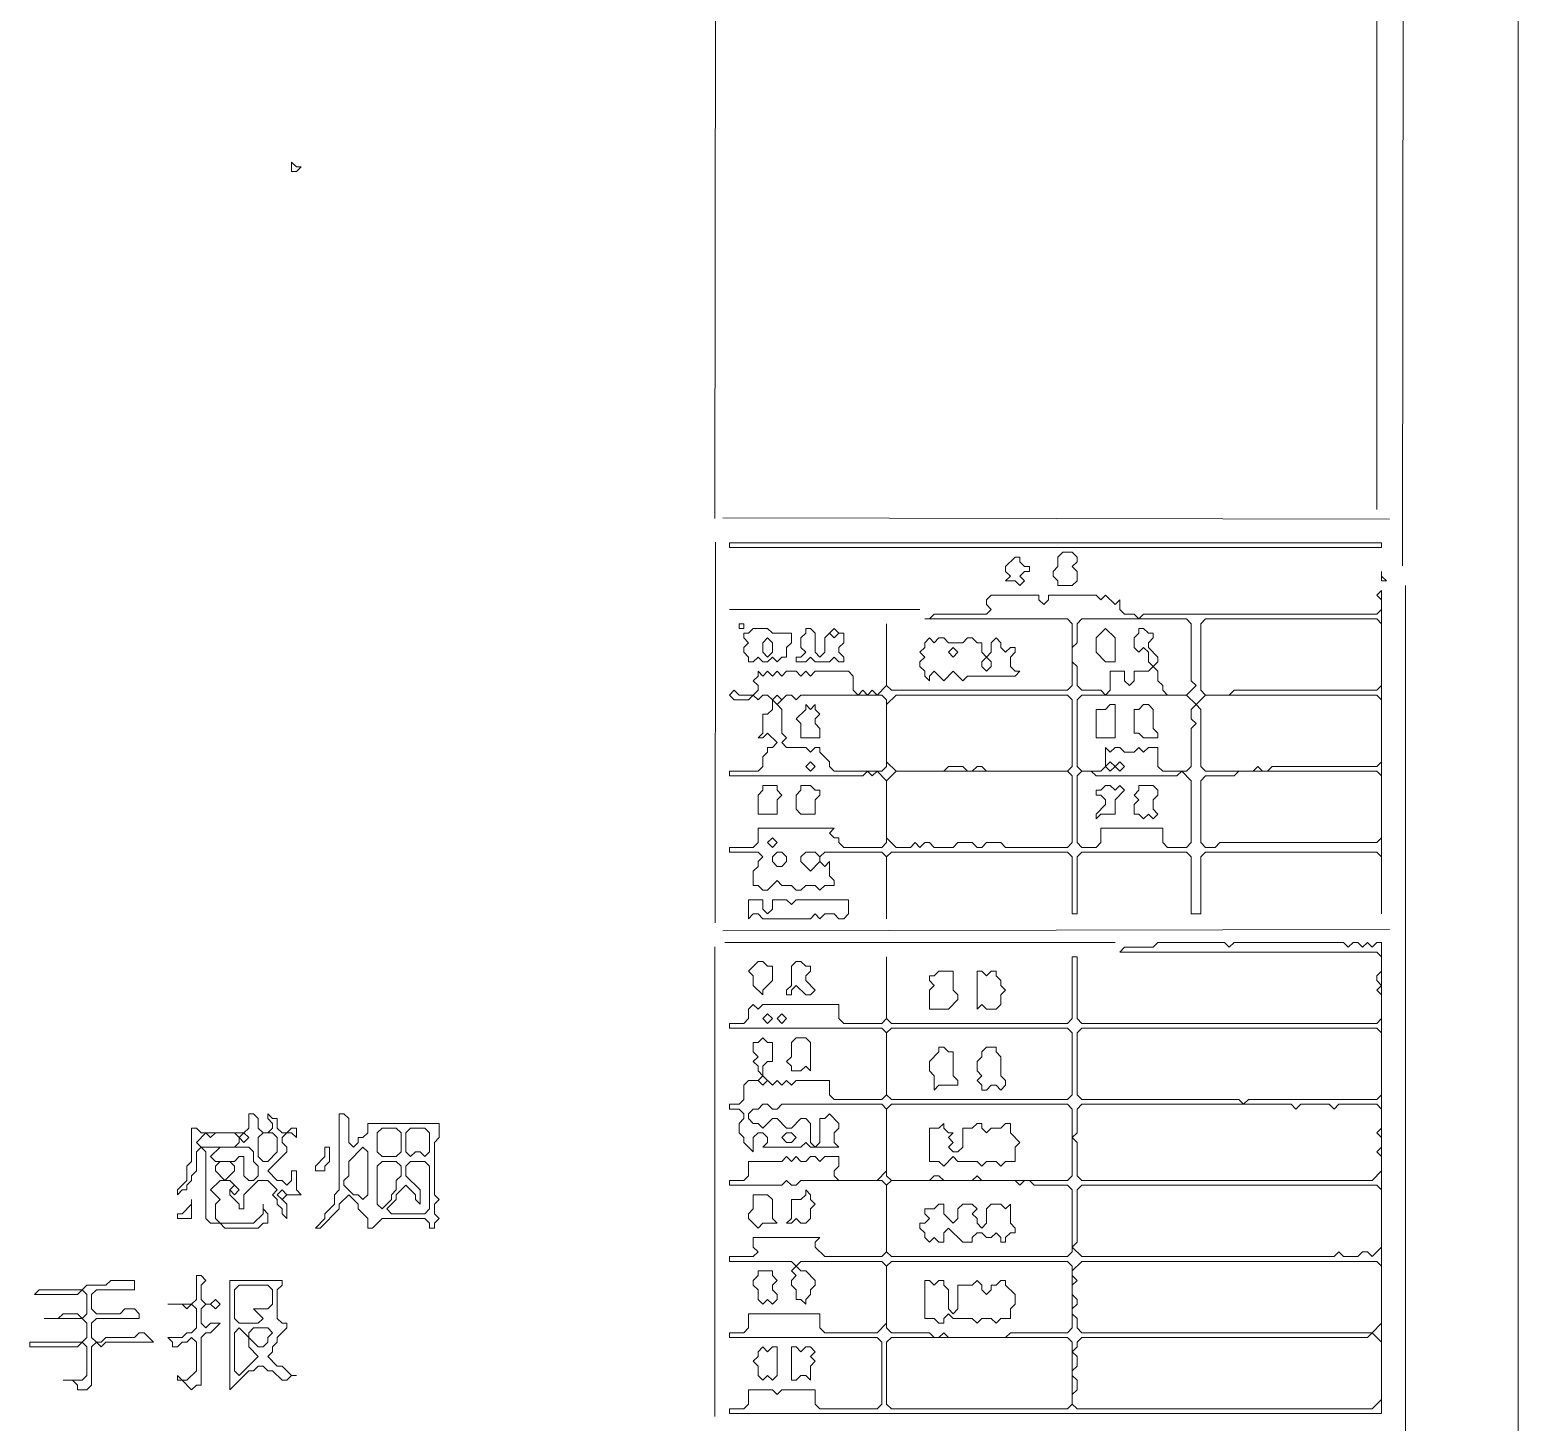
# Model space of a CAD drawing. Extents: x 10 to 1972, y 10 to 1392.
# Drawn here: x 1635 to 1947.7, y 205.2 to 497.8 of the extents above; entities that cross this region are included whole.
import ezdxf

# ---------------------------------------------------------------- set-up
doc = ezdxf.new("R2010")
doc.units = 0
for name, color, linetype, lineweight in [('TEXT_FALLBACK_OUTLINE', 2, 'Continuous', 0), ('TRACE_CURVE', 6, 'Continuous', 0), ('TRACE_STRAIGHT', 5, 'Continuous', 0), ('TRACE_TEXT_SYMBOL', 6, 'Continuous', 0)]:
    doc.layers.add(name, color=color, linetype=linetype, lineweight=lineweight)

msp = doc.modelspace()

# ---------------------------------------------------------------- linework, layer by layer
at = {"layer": 'TEXT_FALLBACK_OUTLINE', "color": 2}
for points in [[(1824, 370), (1823, 369), (1823, 368), (1822, 367), (1823, 366), (1822, 365), (1822, 364), (1823, 363), (1823, 362), (1824, 361), (1824, 362), (1825, 363), (1827, 361), (1829, 363), (1831, 361), (1832, 362), (1842, 362), (1843, 363), (1842, 363), (1841, 364), (1841, 366), (1842, 367), (1842, 368), (1841, 368), (1840, 367), (1839, 368), (1839, 369), (1838, 370), (1837, 369), (1837, 367), (1836, 366), (1835, 367), (1835, 369), (1834, 369), (1833, 370), (1832, 370), (1831, 369), (1828, 369), (1827, 370), (1826, 370), (1825, 369)], [(1828, 367), (1829, 368), (1830, 367), (1829, 366)], [(1835, 365), (1836, 366), (1837, 365), (1837, 364), (1836, 363), (1835, 364)], [(1826, 284), (1826, 283), (1824, 281), (1824, 279), (1825, 278), (1825, 275), (1826, 276), (1830, 276), (1830, 277), (1829, 278), (1829, 283), (1828, 283), (1827, 284)], [(1836, 284), (1835, 283), (1835, 282), (1834, 281), (1834, 279), (1835, 278), (1834, 277), (1835, 276), (1835, 275), (1836, 275), (1837, 276), (1838, 276), (1839, 275), (1840, 276), (1840, 277), (1839, 278), (1839, 282), (1838, 283), (1838, 284)], [(1700, 270), (1700, 254), (1699, 253), (1699, 251), (1697, 249), (1697, 248), (1695, 246), (1696, 246), (1700, 250), (1700, 251), (1702, 253), (1704, 251), (1704, 250), (1706, 248), (1706, 246), (1707, 246), (1709, 248), (1718, 248), (1719, 247), (1719, 246), (1720, 246), (1720, 247), (1721, 248), (1720, 249), (1720, 251), (1721, 252), (1720, 253), (1720, 264), (1721, 265), (1721, 268), (1706, 268), (1706, 266), (1705, 265), (1704, 265), (1704, 264), (1703, 263), (1702, 264), (1702, 269), (1701, 270)], [(1672, 266), (1673, 265), (1674, 266), (1678, 266), (1679, 265), (1679, 264), (1678, 263), (1671, 263), (1670, 264)], [(1679, 265), (1680, 266), (1681, 265), (1680, 264)], [(1683, 265), (1684, 266), (1686, 266), (1687, 265), (1687, 262), (1685, 260), (1684, 260), (1683, 261)], [(1708, 266), (1709, 267), (1712, 267), (1713, 266), (1713, 262), (1712, 261), (1709, 261), (1708, 262)], [(1714, 266), (1715, 267), (1718, 267), (1719, 266), (1719, 262), (1718, 261), (1717, 262), (1716, 262), (1715, 261), (1714, 262)], [(1675, 263), (1681, 263), (1682, 262), (1682, 260), (1683, 259), (1683, 257), (1682, 256), (1681, 256), (1680, 257), (1680, 261), (1679, 261), (1678, 260), (1674, 260), (1673, 261)], [(1697, 263), (1697, 261), (1695, 259), (1695, 258), (1697, 258), (1697, 259), (1698, 260), (1698, 263)], [(1705, 263), (1706, 262), (1706, 253), (1705, 252), (1704, 253), (1703, 253), (1701, 255), (1701, 256), (1702, 257), (1702, 260)], [(1674, 259), (1675, 260), (1677, 260), (1678, 259), (1678, 258), (1676, 256), (1674, 258)], [(1708, 259), (1709, 260), (1712, 260), (1713, 259), (1713, 257), (1712, 256), (1712, 254), (1711, 253), (1711, 252), (1709, 250), (1708, 251)], [(1714, 259), (1715, 260), (1718, 260), (1719, 259), (1719, 250), (1718, 249), (1711, 249), (1710, 250), (1712, 252), (1712, 253), (1714, 255), (1716, 253), (1716, 252), (1717, 251), (1717, 254), (1714, 257)], [(1677, 254), (1678, 255), (1679, 254), (1678, 253)], [(1687, 253), (1688, 254), (1689, 253), (1688, 252)], [(1669, 252), (1669, 251), (1667, 249), (1666, 249), (1666, 248), (1669, 248)], [(1652, 235), (1651, 234), (1647, 234), (1646, 233), (1637, 233), (1636, 232), (1645, 232), (1646, 233), (1647, 232), (1647, 228), (1646, 227), (1645, 228), (1642, 228), (1641, 227), (1638, 227), (1646, 227), (1647, 226), (1647, 223), (1646, 222), (1635, 222), (1635, 221), (1645, 221), (1646, 222), (1647, 221), (1647, 215), (1646, 214), (1642, 214), (1644, 214), (1645, 213), (1645, 212), (1647, 212), (1648, 213), (1648, 221), (1649, 222), (1650, 221), (1651, 222), (1661, 222), (1659, 224), (1658, 224), (1657, 223), (1651, 223), (1650, 222), (1649, 222), (1648, 223), (1648, 226), (1649, 227), (1658, 227), (1658, 228), (1657, 229), (1655, 229), (1654, 228), (1649, 228), (1648, 229), (1648, 232), (1649, 233), (1657, 233), (1657, 235)], [(1670, 236), (1670, 231), (1669, 230), (1664, 230), (1667, 230), (1668, 229), (1669, 230), (1670, 229), (1670, 225), (1669, 224), (1668, 224), (1667, 223), (1664, 223), (1665, 222), (1665, 221), (1666, 221), (1667, 222), (1668, 222), (1669, 223), (1670, 222), (1670, 216), (1668, 214), (1667, 214), (1666, 215), (1666, 214), (1667, 214), (1669, 212), (1670, 213), (1671, 213), (1671, 223), (1672, 224), (1673, 224), (1675, 226), (1673, 226), (1672, 225), (1671, 226), (1671, 229), (1672, 230), (1673, 230), (1674, 229), (1675, 230), (1674, 231), (1673, 230), (1672, 230), (1671, 231), (1671, 234), (1672, 235), (1671, 236)], [(1677, 235), (1677, 212), (1681, 216), (1682, 216), (1683, 217), (1684, 217), (1685, 216), (1686, 216), (1688, 214), (1689, 214), (1690, 215), (1691, 215), (1690, 215), (1688, 217), (1687, 217), (1685, 219), (1686, 220), (1686, 221), (1687, 222), (1687, 223), (1689, 225), (1689, 226), (1688, 226), (1687, 227), (1687, 233), (1688, 234), (1688, 235)], [(1823, 235), (1823, 227), (1825, 227), (1826, 226), (1827, 226), (1827, 227), (1828, 228), (1829, 227), (1833, 227), (1834, 226), (1835, 227), (1837, 227), (1838, 226), (1839, 227), (1841, 227), (1841, 229), (1842, 230), (1842, 232), (1840, 234), (1840, 235), (1839, 235), (1838, 234), (1837, 234), (1837, 233), (1836, 232), (1835, 233), (1835, 234), (1834, 235), (1833, 234), (1830, 234), (1830, 229), (1829, 228), (1828, 229), (1828, 233), (1827, 234), (1827, 235), (1826, 235), (1825, 234), (1824, 235)], [(1678, 233), (1679, 234), (1685, 234), (1686, 233), (1686, 230), (1685, 229), (1682, 229), (1684, 227), (1683, 226), (1679, 226), (1678, 227)], [(1678, 224), (1679, 225), (1681, 223), (1681, 221), (1683, 219), (1679, 215), (1678, 216)], [(1681, 224), (1682, 225), (1685, 225), (1686, 224), (1685, 223), (1685, 222), (1684, 221), (1683, 221), (1681, 223)]]:
    msp.add_lwpolyline(points, close=True, dxfattribs=at)
for points in [[(1681, 270), (1681, 267), (1680, 266), (1671, 266), (1670, 267), (1669, 267), (1669, 260), (1668, 259), (1668, 256), (1666, 254), (1666, 253), (1667, 254), (1668, 254), (1668, 255), (1669, 256), (1669, 257), (1670, 258), (1670, 262), (1671, 263), (1672, 262), (1672, 248), (1673, 247), (1675, 247), (1676, 246), (1683, 246), (1684, 247), (1685, 247), (1685, 249), (1684, 250), (1684, 251), (1684, 249), (1682, 247), (1675, 247), (1674, 248), (1674, 251), (1675, 252), (1673, 254), (1675, 256), (1677, 256), (1678, 255), (1677, 254), (1677, 253), (1679, 251), (1679, 250), (1680, 250), (1680, 253), (1683, 256), (1685, 256), (1687, 254), (1686, 253), (1687, 252), (1687, 251), (1688, 250), (1688, 249), (1689, 248), (1689, 251), (1688, 252), (1689, 253), (1692, 253), (1691, 254), (1691, 258), (1690, 258), (1690, 256), (1689, 255)], [(1689, 255), (1688, 256), (1687, 256), (1685, 258), (1689, 262), (1689, 263), (1688, 264), (1688, 265), (1689, 266), (1690, 266), (1691, 265), (1691, 267), (1690, 267), (1689, 266), (1688, 266), (1687, 267), (1687, 269), (1686, 269), (1685, 270), (1685, 269), (1686, 268), (1686, 267), (1685, 266), (1684, 266), (1683, 267), (1683, 269), (1682, 270), (1681, 270)]]:
    msp.add_lwpolyline(points, dxfattribs=at)
at = {"layer": 'TRACE_CURVE', "color": 6}
for points in [[(1919, 380), (1918, 379), (1919, 378), (1919, 376), (1918, 375), (1869, 375), (1868, 374), (1867, 375), (1865, 375), (1864, 376), (1864, 378), (1863, 377), (1861, 379), (1860, 378), (1859, 379), (1849, 379), (1849, 378), (1848, 377), (1847, 378), (1847, 379), (1837, 379), (1836, 378), (1836, 377), (1837, 376), (1836, 375), (1825, 375), (1824, 374), (1823, 374), (1853, 374), (1854, 373), (1854, 360), (1853, 359), (1816, 359), (1815, 360), (1815, 373), (1815, 360), (1813, 358), (1812, 359), (1811, 358), (1810, 359), (1809, 358), (1808, 359), (1808, 362), (1807, 363), (1800, 363), (1799, 362), (1798, 363), (1797, 362), (1796, 363), (1794, 363), (1793, 362), (1792, 363), (1791, 362), (1790, 363), (1789, 362), (1788, 363), (1788, 362), (1787, 361), (1788, 360), (1788, 359), (1787, 358), (1784, 358), (1783, 359), (1782, 358)], [(1803, 323), (1802, 322), (1801, 323), (1801, 324), (1802, 325), (1814, 325), (1815, 324), (1815, 311), (1815, 324), (1816, 325), (1853, 325), (1854, 324), (1854, 312), (1855, 312), (1855, 324), (1856, 325), (1878, 325), (1879, 324), (1879, 312), (1881, 312), (1881, 324), (1882, 325), (1918, 325), (1919, 324), (1919, 312), (1919, 380)], [(1782, 358), (1783, 357), (1786, 357), (1787, 358), (1788, 357), (1789, 358), (1790, 358), (1791, 357), (1791, 355), (1790, 354), (1789, 354), (1789, 350), (1788, 349), (1789, 349), (1790, 350), (1792, 348), (1791, 347), (1790, 347), (1790, 346), (1789, 345), (1789, 343), (1788, 342), (1782, 342), (1782, 341), (1810, 341), (1811, 342), (1812, 341), (1813, 342), (1815, 340), (1815, 327), (1814, 326), (1806, 326), (1805, 327), (1805, 328), (1804, 328), (1803, 329), (1804, 330), (1788, 330), (1788, 327), (1787, 326), (1782, 326), (1782, 325), (1788, 325), (1789, 324), (1788, 323), (1788, 322), (1787, 321), (1787, 318), (1788, 318), (1789, 317), (1790, 317), (1792, 319), (1793, 318), (1795, 318), (1796, 317), (1797, 317), (1798, 318), (1800, 318), (1801, 317), (1802, 318), (1804, 318), (1804, 319), (1803, 320), (1803, 323)], [(1872, 306), (1871, 305), (1865, 305), (1864, 304), (1918, 304), (1919, 303), (1919, 300), (1918, 299), (1918, 298), (1919, 297), (1918, 296), (1919, 295), (1919, 290), (1918, 289), (1856, 289), (1855, 290), (1855, 303), (1854, 303), (1854, 290), (1853, 289), (1816, 289), (1815, 290), (1815, 303), (1815, 290), (1814, 289), (1806, 289), (1805, 290), (1805, 293), (1789, 293), (1788, 292), (1787, 293), (1786, 292), (1786, 290), (1785, 289), (1782, 289), (1782, 288), (1814, 288), (1815, 287), (1815, 274), (1814, 273), (1804, 273), (1803, 274), (1803, 277), (1796, 277), (1795, 276), (1794, 277), (1793, 276), (1792, 277), (1791, 276), (1789, 278), (1789, 280), (1790, 281), (1791, 281), (1791, 285), (1790, 285), (1789, 286), (1788, 285), (1787, 285), (1787, 283), (1788, 282), (1787, 281), (1788, 280), (1788, 279), (1789, 278)], [(1785, 224), (1782, 224), (1782, 223), (1813, 223), (1814, 222), (1814, 209), (1813, 208), (1801, 208), (1800, 209), (1800, 212), (1793, 212), (1792, 211), (1791, 212), (1786, 212), (1786, 209), (1785, 208), (1782, 208), (1782, 207), (1919, 207), (1919, 306), (1918, 306), (1917, 305), (1916, 306), (1915, 305), (1914, 306), (1913, 306), (1912, 305), (1911, 306), (1888, 306), (1887, 305), (1886, 306), (1872, 306)], [(1789, 278), (1788, 277), (1786, 277), (1785, 276), (1785, 273), (1784, 272), (1782, 272), (1782, 271), (1784, 271), (1785, 270), (1785, 269), (1784, 268), (1784, 266), (1785, 265), (1785, 264), (1787, 262), (1787, 265), (1788, 266), (1789, 266), (1790, 265), (1790, 264), (1789, 263), (1797, 263), (1798, 264), (1799, 263), (1805, 263), (1804, 264), (1804, 266), (1805, 267), (1805, 268), (1803, 270), (1802, 269), (1801, 269), (1801, 264), (1800, 263), (1799, 264), (1799, 268), (1798, 269), (1797, 269), (1795, 267), (1794, 267), (1792, 269), (1791, 269), (1789, 267), (1788, 268), (1787, 268), (1786, 269), (1786, 270), (1787, 271), (1788, 271), (1789, 272), (1790, 272), (1791, 271), (1792, 271), (1793, 272), (1814, 272), (1815, 271), (1815, 258), (1813, 256), (1805, 256), (1804, 257), (1804, 258), (1805, 259), (1805, 261)], [(1805, 261), (1802, 261), (1801, 260), (1800, 261), (1799, 261), (1798, 260), (1797, 260), (1796, 261), (1795, 260), (1794, 261), (1793, 260), (1786, 260), (1786, 257), (1785, 256), (1782, 256), (1782, 255), (1793, 255), (1794, 256), (1795, 255), (1796, 255), (1797, 256), (1814, 256), (1815, 255), (1815, 241), (1814, 240), (1802, 240), (1800, 242), (1800, 243), (1801, 244), (1787, 244), (1787, 242), (1788, 241), (1787, 240), (1782, 240), (1782, 239), (1795, 239), (1796, 238), (1795, 237), (1796, 236), (1795, 235), (1795, 234), (1796, 233), (1796, 231), (1797, 231), (1798, 230), (1798, 231), (1799, 232), (1799, 233), (1800, 234), (1800, 235), (1798, 237), (1797, 237), (1796, 238), (1797, 239), (1814, 239), (1815, 238), (1815, 226), (1813, 224), (1802, 224), (1801, 225), (1801, 228), (1786, 228), (1786, 225), (1785, 224)]]:
    msp.add_lwpolyline(points, dxfattribs=at)
for points in [[(1855, 373), (1856, 374), (1878, 374), (1879, 373), (1879, 361), (1880, 360), (1878, 358), (1874, 358), (1873, 359), (1873, 360), (1872, 361), (1872, 363), (1871, 364), (1872, 365), (1872, 366), (1870, 368), (1870, 369), (1871, 370), (1871, 371), (1870, 371), (1869, 372), (1868, 372), (1868, 371), (1867, 370), (1867, 368), (1868, 367), (1869, 368), (1870, 367), (1870, 365), (1871, 364), (1870, 363), (1867, 363), (1867, 361), (1866, 360), (1865, 361), (1865, 363), (1862, 363), (1862, 359), (1861, 358), (1860, 359), (1856, 359), (1855, 360), (1855, 364), (1854, 365), (1854, 368), (1855, 369)], [(1881, 373), (1882, 374), (1918, 374), (1919, 373), (1919, 360), (1918, 359), (1888, 359), (1887, 358), (1882, 358), (1881, 359)], [(1791, 357), (1792, 358), (1793, 357), (1792, 356)], [(1794, 358), (1795, 358), (1796, 357), (1797, 358), (1814, 358), (1815, 357), (1815, 343), (1814, 342), (1804, 342), (1803, 343), (1803, 344), (1801, 346), (1801, 347), (1800, 347), (1799, 346), (1798, 347), (1794, 347), (1793, 348), (1794, 349), (1793, 350), (1793, 355), (1792, 356)], [(1817, 358), (1853, 358), (1854, 357), (1854, 343), (1853, 342), (1836, 342), (1835, 343), (1834, 343), (1833, 342), (1832, 342), (1831, 343), (1828, 343), (1827, 342), (1817, 342), (1815, 344), (1815, 356)], [(1855, 357), (1856, 358), (1878, 358), (1880, 356), (1879, 355), (1879, 353), (1880, 352), (1879, 351), (1879, 343), (1878, 342), (1873, 342), (1872, 343), (1872, 347), (1870, 347), (1869, 346), (1868, 347), (1867, 346), (1865, 346), (1864, 347), (1863, 347), (1862, 346), (1861, 347), (1861, 343), (1860, 342), (1856, 342), (1855, 343)], [(1882, 358), (1918, 358), (1919, 357), (1919, 344), (1918, 343), (1896, 343), (1895, 342), (1894, 342), (1893, 343), (1892, 342), (1882, 342), (1881, 343), (1881, 355), (1880, 356)], [(1798, 343), (1799, 344), (1800, 343), (1799, 342)], [(1861, 343), (1862, 344), (1863, 343), (1862, 342)], [(1863, 343), (1864, 344), (1865, 343), (1864, 342)], [(1817, 342), (1853, 342), (1854, 341), (1854, 327), (1853, 326), (1840, 326), (1839, 327), (1836, 327), (1835, 326), (1834, 326), (1833, 327), (1830, 327), (1829, 326), (1825, 326), (1824, 327), (1823, 327), (1822, 326), (1821, 327), (1820, 326), (1817, 326), (1815, 328), (1815, 340)], [(1855, 341), (1856, 342), (1858, 342), (1859, 341), (1876, 341), (1877, 342), (1879, 340), (1879, 327), (1878, 326), (1874, 326), (1873, 327), (1873, 330), (1860, 330), (1860, 327), (1859, 326), (1856, 326), (1855, 327)], [(1888, 341), (1889, 342), (1918, 342), (1919, 341), (1919, 328), (1918, 327), (1885, 327), (1884, 326), (1882, 326), (1881, 327), (1881, 340), (1882, 341)], [(1790, 327), (1791, 328), (1792, 327), (1791, 326)], [(1791, 324), (1792, 325), (1793, 325), (1794, 324), (1794, 323), (1793, 322), (1792, 322), (1791, 323)], [(1797, 324), (1798, 325), (1800, 325), (1801, 324), (1801, 323), (1799, 321), (1797, 323)], [(1789, 290), (1790, 291), (1791, 290), (1790, 289)], [(1792, 290), (1793, 291), (1794, 290), (1793, 289)], [(1815, 287), (1816, 288), (1853, 288), (1854, 287), (1854, 274), (1853, 273), (1816, 273), (1815, 274)], [(1855, 287), (1856, 288), (1918, 288), (1919, 287), (1919, 274), (1918, 273), (1891, 273), (1890, 272), (1889, 273), (1856, 273), (1855, 274)], [(1788, 277), (1789, 278), (1790, 277), (1789, 276)], [(1815, 271), (1816, 272), (1853, 272), (1854, 271), (1854, 257), (1853, 256), (1835, 256), (1834, 257), (1833, 256), (1827, 256), (1826, 257), (1825, 257), (1824, 256), (1816, 256), (1815, 257)], [(1855, 271), (1856, 272), (1900, 272), (1901, 271), (1902, 272), (1908, 272), (1909, 271), (1910, 272), (1918, 272), (1919, 271), (1919, 267), (1918, 266), (1919, 265), (1919, 263), (1918, 262), (1919, 261), (1919, 258), (1917, 256), (1856, 256), (1855, 257), (1855, 264), (1854, 265), (1855, 266)], [(1793, 265), (1794, 266), (1795, 266), (1796, 265), (1795, 264), (1794, 264)], [(1815, 255), (1816, 256), (1842, 256), (1843, 255), (1844, 256), (1845, 256), (1846, 255), (1853, 255), (1854, 254), (1854, 241), (1853, 240), (1816, 240), (1815, 241)], [(1855, 254), (1856, 255), (1918, 255), (1919, 254), (1919, 242), (1917, 240), (1916, 241), (1915, 241), (1914, 240), (1911, 240), (1910, 241), (1909, 240), (1856, 240), (1854, 242), (1855, 243)], [(1815, 238), (1816, 239), (1853, 239), (1854, 238), (1854, 225), (1853, 224), (1841, 224), (1840, 223), (1828, 223), (1827, 224), (1826, 223), (1825, 223), (1824, 224), (1816, 224), (1815, 225)], [(1856, 239), (1918, 239), (1919, 238), (1919, 226), (1917, 224), (1856, 224), (1855, 225), (1855, 227), (1854, 228), (1854, 229), (1855, 230), (1855, 231), (1854, 232), (1854, 234), (1855, 235), (1854, 236), (1854, 237)], [(1815, 222), (1816, 223), (1853, 223), (1854, 222), (1854, 209), (1853, 208), (1816, 208), (1815, 209)], [(1916, 223), (1917, 224), (1919, 222), (1919, 210), (1917, 208), (1855, 208), (1854, 209), (1854, 211), (1855, 212), (1855, 214), (1854, 215), (1854, 216), (1855, 217), (1855, 219), (1854, 220), (1855, 221), (1855, 222), (1856, 223)]]:
    msp.add_lwpolyline(points, close=True, dxfattribs=at)
at = {"layer": 'TRACE_STRAIGHT', "color": 5}
for p, q in [((1778.94, 395.12), (1779.32, 867.63)), ((1923.4, 385.13), (1923.68, 676.38)), ((1947.64, 47.62), (1947.69, 677.63)), ((1918, 648), (1918, 397)), ((1780.63, 395.24), (1920.63, 394.99)), ((1778.96, 310.12), (1779.06, 390.13)), ((1924, 381), (1924, 38)), ((1782, 376), (1822, 376)), ((1780.62, 308.45), (1920.62, 308.76)), ((1778.92, 206.37), (1778.94, 305.12)), ((1781, 306), (1863, 306))]:
    msp.add_line(p, q, dxfattribs=at)
at = {"layer": 'TRACE_TEXT_SYMBOL', "color": 6}
for points in [[(1690, 470), (1690, 468), (1691, 468), (1692, 469), (1691, 469)], [(1782, 390), (1919, 390), (1919, 389), (1782, 389)], [(1852, 388), (1851, 387), (1851, 385), (1850, 384), (1850, 383), (1851, 382), (1851, 381), (1854, 381), (1855, 382), (1855, 384), (1854, 385), (1855, 386), (1855, 387), (1854, 388)], [(1842, 387), (1840, 385), (1840, 384), (1841, 383), (1840, 382), (1842, 382), (1843, 381), (1844, 382), (1843, 383), (1844, 384), (1845, 384), (1845, 385), (1844, 385), (1843, 386), (1843, 387)], [(1919, 384), (1919, 382), (1920, 382), (1919, 383)], [(1784, 373), (1785, 373), (1785, 372), (1784, 372)], [(1787, 372), (1786, 371), (1785, 371), (1785, 370), (1786, 369), (1785, 368), (1785, 367), (1786, 366), (1786, 365), (1787, 365), (1788, 366), (1789, 365), (1790, 365), (1791, 366), (1792, 365), (1793, 366), (1794, 366), (1794, 368), (1795, 369), (1795, 371), (1791, 371), (1790, 372)], [(1789, 369), (1790, 370), (1791, 369), (1791, 367), (1790, 366), (1789, 367)], [(1798, 372), (1798, 371), (1797, 370), (1797, 368), (1798, 367), (1797, 366), (1796, 366), (1796, 365), (1798, 365), (1799, 366), (1800, 365), (1803, 365), (1804, 366), (1805, 365), (1806, 365), (1806, 366), (1805, 367), (1805, 368), (1806, 369), (1806, 371), (1805, 371), (1804, 372), (1802, 370), (1802, 367), (1801, 366), (1800, 367), (1800, 371), (1799, 372)], [(1803, 371), (1804, 372), (1805, 371), (1804, 370)], [(1861, 372), (1859, 370), (1859, 367), (1861, 365), (1863, 365), (1863, 370)], [(1798, 356), (1798, 355), (1796, 353), (1797, 352), (1797, 349), (1801, 349), (1801, 351), (1800, 352), (1800, 353), (1801, 354), (1800, 355), (1800, 356), (1799, 355)], [(1862, 356), (1861, 355), (1859, 355), (1859, 349), (1863, 349), (1863, 356)], [(1869, 356), (1868, 355), (1867, 355), (1867, 350), (1868, 350), (1869, 349), (1872, 349), (1872, 350), (1871, 351), (1871, 355), (1870, 356)], [(1789, 339), (1789, 338), (1788, 337), (1788, 333), (1792, 333), (1792, 336), (1793, 337), (1792, 338), (1792, 339)], [(1797, 339), (1797, 338), (1796, 337), (1796, 334), (1797, 333), (1800, 333), (1800, 336), (1801, 337), (1801, 338), (1800, 338), (1799, 339)], [(1861, 339), (1860, 338), (1859, 338), (1859, 337), (1860, 337), (1861, 336), (1861, 335), (1859, 333), (1859, 332), (1860, 333), (1863, 333), (1863, 336), (1865, 338), (1864, 339), (1863, 338), (1862, 339)], [(1868, 339), (1868, 338), (1867, 337), (1868, 336), (1867, 335), (1867, 333), (1868, 333), (1869, 332), (1870, 333), (1871, 332), (1872, 333), (1871, 334), (1871, 336), (1872, 337), (1872, 338), (1871, 339)], [(1786, 315), (1786, 311), (1787, 312), (1788, 312), (1789, 311), (1799, 311), (1800, 312), (1801, 311), (1802, 312), (1804, 312), (1805, 311), (1806, 311), (1807, 312), (1807, 315), (1796, 315), (1795, 314), (1794, 315), (1791, 315), (1791, 313), (1790, 312), (1789, 313), (1789, 315)], [(1788, 302), (1786, 300), (1787, 299), (1787, 297), (1789, 295), (1789, 296), (1791, 298), (1791, 301), (1790, 301), (1789, 302)], [(1796, 302), (1795, 301), (1795, 297), (1794, 296), (1794, 295), (1795, 295), (1795, 296), (1796, 297), (1798, 295), (1799, 295), (1800, 296), (1798, 298), (1798, 299), (1799, 300), (1799, 301), (1798, 301), (1797, 302)], [(1826, 300), (1825, 299), (1824, 299), (1824, 298), (1825, 297), (1824, 296), (1824, 292), (1828, 292), (1830, 294), (1830, 295), (1829, 296), (1829, 300)], [(1834, 300), (1834, 292), (1835, 293), (1836, 292), (1838, 292), (1839, 293), (1839, 295), (1840, 296), (1839, 297), (1839, 298), (1838, 299), (1838, 300), (1837, 300), (1836, 299), (1835, 300)], [(1796, 286), (1795, 285), (1795, 282), (1794, 281), (1795, 280), (1795, 279), (1797, 279), (1798, 280), (1799, 279), (1799, 285), (1798, 286)], [(1827, 268), (1826, 267), (1824, 267), (1824, 260), (1826, 260), (1827, 259), (1829, 261), (1830, 260), (1834, 260), (1835, 259), (1836, 260), (1838, 260), (1839, 259), (1840, 260), (1842, 260), (1842, 263), (1843, 264), (1841, 266), (1841, 268), (1840, 268), (1839, 267), (1837, 267), (1836, 266), (1835, 267), (1835, 268), (1834, 268), (1833, 267), (1831, 267), (1831, 263), (1830, 262), (1829, 262), (1828, 263), (1829, 264), (1828, 265), (1829, 266), (1828, 266), (1827, 267)], [(1798, 254), (1798, 253), (1797, 252), (1795, 252), (1795, 248), (1794, 247), (1795, 247), (1796, 248), (1797, 247), (1798, 247), (1799, 248), (1799, 250), (1800, 251), (1799, 252), (1799, 253)], [(1787, 253), (1787, 250), (1786, 249), (1786, 248), (1788, 246), (1789, 247), (1792, 247), (1791, 248), (1791, 252), (1790, 253)], [(1826, 251), (1825, 250), (1823, 250), (1823, 249), (1824, 248), (1823, 247), (1822, 247), (1822, 246), (1823, 245), (1823, 244), (1824, 243), (1825, 244), (1826, 243), (1827, 243), (1827, 245), (1828, 246), (1831, 243), (1833, 243), (1833, 244), (1834, 245), (1835, 245), (1836, 244), (1837, 244), (1838, 245), (1839, 244), (1839, 243), (1840, 243), (1840, 244), (1841, 245), (1842, 245), (1842, 246), (1841, 247), (1841, 251), (1840, 250), (1839, 251), (1837, 251), (1836, 250), (1836, 247), (1835, 246), (1834, 247), (1834, 248), (1833, 249), (1834, 250), (1833, 251), (1831, 251), (1830, 250), (1830, 248), (1829, 247), (1827, 249), (1827, 251)], [(1788, 237), (1788, 236), (1787, 235), (1787, 234), (1788, 233), (1788, 231), (1789, 230), (1790, 231), (1791, 230), (1792, 231), (1792, 232), (1791, 233), (1791, 234), (1792, 235), (1791, 236), (1791, 237)], [(1789, 221), (1788, 220), (1788, 219), (1787, 218), (1788, 217), (1788, 215), (1789, 214), (1790, 215), (1791, 214), (1792, 215), (1792, 221), (1791, 221), (1790, 220)], [(1795, 221), (1795, 214), (1796, 214), (1797, 215), (1798, 215), (1799, 214), (1799, 217), (1800, 218), (1799, 219), (1800, 220), (1799, 221), (1798, 221), (1797, 220), (1796, 221)]]:
    msp.add_lwpolyline(points, close=True, dxfattribs=at)

doc.saveas('drawing.dxf')
